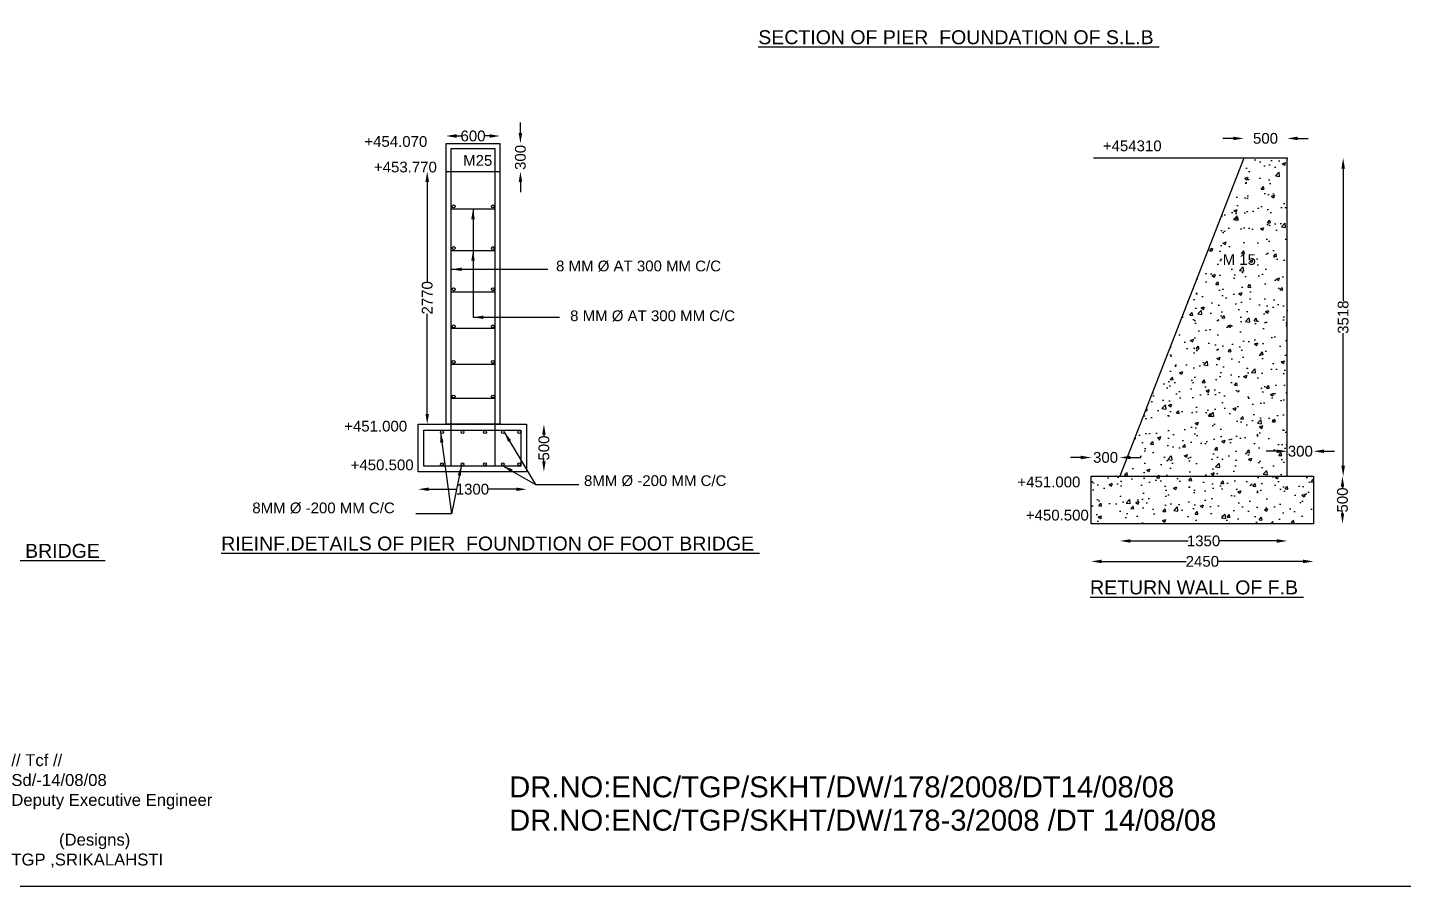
# Model space of a CAD drawing. Header units: millimetres. Extents: x 1624337 to 2150848, y 45237321 to 45570368.
# Drawn here: x 1800515 to 2031247, y 45237321 to 45381379 of the extents above; entities that cross this region are included whole.
import ezdxf

# ---------------------------------------------------------------- set-up
doc = ezdxf.new("R2010")
doc.units = ezdxf.units.MM
doc.header["$MEASUREMENT"] = 0
for name, color, linetype in [('DIMENSIONS', 7, 'Continuous'), ('DRAWING', 2, 'Continuous'), ('TEXT', 7, 'Continuous')]:
    doc.layers.add(name, color=color, linetype=linetype)
doc.styles.get("Standard").update_dxf_attribs({"font": 'arial.ttf', "height": 1800})
doc.dimstyles.get("Standard").update_dxf_attribs({"dimtxt": 1800, "dimasz": 1750, "dimexe": 0.18, "dimexo": 0.0625, "dimgap": 0.09, "dimtad": 0, "dimdec": 0, "dimzin": 0, "dimdsep": 46, "dimtxsty": 'Standard', "dimcen": 0.09, "dimse1": 1, "dimse2": 1, "dimadec": 0, "dimazin": 0, "dimtfac": 1, "dimtdec": 0, "dimtofl": 0, "dimtmove": 0, "dimatfit": 3, "dimfxl": 1, "dimtolj": 1, "dimtzin": 0, "dimarcsym": 0})
pattern_1 = [(50, (0, 0), (5379.45137, -470.641), [562.5, -6187.5]), (355, (0, 0), (-1040.635, 5641.441), [450, -4950]), (100.4514, (448.3, -39), (4338.82036, 5170.79657), [478.0514, -5258.56584]), (46.1842, (0, 1500), (8004.3079, -1241.3926), [843.75, -9281.25]), (96.6356, (667, 1396.6), (7009.9703, 7305.884), [717.0772, -7887.8475]), (351.1842, (0, 1500), (7009.9646, 7305.8895), [675, -7425]), (21, (750, 1125), (4476.8029, -3019.6417), [562.5, -6187.5]), (326, (750, 1125), (1824.865, 5438.62534), [450, -4950]), (71.4514, (1123, 873.4), (6301.6697, 2418.9787), [478.0514, -5258.56584]), (37.5, (0, 0), (91.198915, 2496.7039), [0, -4890, 0, -5025, 0, -4968.75]), (7.5, (0, 0), (1973.02153, 2958.08784), [0, -2865, 0, -4777.5, 0, -1893.75]), (327.5, (-1672.5, 0), (4003.66827, -169.16154), [0, -1875, 0, -5850, 0, -7762.5]), (317.5, (-2422.5, 0), (4373.89627, 750.78737), [0, -2437.5, 0, -3885, 0, -5512.5])]

# ---------------------------------------------------------------- blocks, each defined once
blk = doc.blocks.new('*D119')
at = {"layer": 'Defpoints', "color": 0, "transparency": 16777216}
for p in [(1870702, 45361942), (1879739, 45363187), (1879739, 45361942)]:
    blk.add_point(p, dxfattribs=at)
at = {"layer": 'TEXT', "color": 0, "lineweight": -2, "transparency": 16777216}
for p, q in [((1872452, 45363187), (1873230, 45363187)), ((1877989, 45363187), (1877211, 45363187))]:
    blk.add_line(p, q, dxfattribs=at)
at = {"layer": 'TEXT', "color": 0, "transparency": 16777216}
for points in [[(1872452, 45363479), (1872452, 45362895), (1870702, 45363187)], [(1877989, 45363479), (1877989, 45362895), (1879739, 45363187)]]:
    blk.add_solid(points, dxfattribs=at)
at = {"layer": 'TEXT', "color": 0, "transparency": 16777216, "insert": (1875220, 45363187), "char_height": 1800, "attachment_point": 5}
blk.add_mtext('\\A1;600', dxfattribs=at)
blk = doc.blocks.new('*D120')
at = {"layer": 'Defpoints', "color": 0, "transparency": 16777216}
for p in [(1879739, 45361942), (1883168, 45361942), (1879739, 45357248)]:
    blk.add_point(p, dxfattribs=at)
at = {"layer": 'TEXT', "color": 0, "lineweight": -2, "transparency": 16777216}
for p, q in [((1883168, 45363692), (1883168, 45365442)), ((1883168, 45355498), (1883168, 45353748))]:
    blk.add_line(p, q, dxfattribs=at)
at = {"layer": 'TEXT', "color": 0, "transparency": 16777216}
for points in [[(1882877, 45363692), (1883460, 45363692), (1883168, 45361942)], [(1882877, 45355498), (1883460, 45355498), (1883168, 45357248)]]:
    blk.add_solid(points, dxfattribs=at)
at = {"layer": 'TEXT', "color": 0, "transparency": 16777216, "insert": (1883168, 45359595), "char_height": 1800, "attachment_point": 5, "rotation": 90}
blk.add_mtext('\\A1;300', dxfattribs=at)
blk = doc.blocks.new('*D121')
at = {"layer": 'Defpoints', "color": 0, "transparency": 16777216}
for p in [(1870702, 45357248), (1867541, 45314837), (1870702, 45314837)]:
    blk.add_point(p, dxfattribs=at)
at = {"layer": 'TEXT', "color": 0, "lineweight": -2, "transparency": 16777216}
for p, q in [((1867541, 45355498), (1867541, 45338742)), ((1867541, 45316587), (1867541, 45333342))]:
    blk.add_line(p, q, dxfattribs=at)
at = {"layer": 'TEXT', "color": 0, "transparency": 16777216}
for points in [[(1867249, 45355498), (1867832, 45355498), (1867541, 45357248)], [(1867249, 45316587), (1867832, 45316587), (1867541, 45314837)]]:
    blk.add_solid(points, dxfattribs=at)
at = {"layer": 'TEXT', "color": 0, "transparency": 16777216, "insert": (1867541, 45336042), "char_height": 1800, "attachment_point": 5, "rotation": 90}
blk.add_mtext('\\A1;2770', dxfattribs=at)
blk = doc.blocks.new('*D122')
at = {"layer": 'Defpoints', "color": 0, "transparency": 16777216}
for p in [(1884212, 45314837), (1887110, 45314837), (1884212, 45306870)]:
    blk.add_point(p, dxfattribs=at)
at = {"layer": 'TEXT', "color": 0, "lineweight": -2, "transparency": 16777216}
for p, q in [((1887110, 45313087), (1887110, 45312839)), ((1887110, 45308620), (1887110, 45308868))]:
    blk.add_line(p, q, dxfattribs=at)
at = {"layer": 'TEXT', "color": 0, "transparency": 16777216}
for points in [[(1886818, 45313087), (1887401, 45313087), (1887110, 45314837)], [(1886818, 45308620), (1887401, 45308620), (1887110, 45306870)]]:
    blk.add_solid(points, dxfattribs=at)
at = {"layer": 'TEXT', "color": 0, "transparency": 16777216, "insert": (1887110, 45310853), "char_height": 1800, "attachment_point": 5, "rotation": 90}
blk.add_mtext('\\A1;500', dxfattribs=at)
blk = doc.blocks.new('*D123')
at = {"layer": 'Defpoints', "color": 0, "transparency": 16777216}
for p in [(1866034, 45306870), (1884212, 45306870), (1884212, 45303941)]:
    blk.add_point(p, dxfattribs=at)
at = {"layer": 'TEXT', "color": 0, "lineweight": -2, "transparency": 16777216}
for p, q in [((1867784, 45303941), (1872523, 45303941)), ((1882462, 45303941), (1877723, 45303941))]:
    blk.add_line(p, q, dxfattribs=at)
at = {"layer": 'TEXT', "color": 0, "transparency": 16777216}
for points in [[(1867784, 45304233), (1867784, 45303649), (1866034, 45303941)], [(1882462, 45304233), (1882462, 45303649), (1884212, 45303941)]]:
    blk.add_solid(points, dxfattribs=at)
at = {"layer": 'TEXT', "color": 0, "transparency": 16777216, "insert": (1875123, 45303941), "char_height": 1800, "attachment_point": 5}
blk.add_mtext('\\A1;1300', dxfattribs=at)
blk = doc.blocks.new('*D124')
at = {"layer": 'Defpoints', "color": 0, "transparency": 16777216}
for p in [(2011746, 45362780), (2004468, 45359482), (2011746, 45359482)]:
    blk.add_point(p, dxfattribs=at)
at = {"layer": 'TEXT', "color": 0, "lineweight": -2, "transparency": 16777216}
for p, q in [((2002718, 45362780), (2000968, 45362780)), ((2013496, 45362780), (2015246, 45362780))]:
    blk.add_line(p, q, dxfattribs=at)
at = {"layer": 'TEXT', "color": 0, "transparency": 16777216}
for points in [[(2002718, 45363072), (2002718, 45362489), (2004468, 45362780)], [(2013496, 45363072), (2013496, 45362489), (2011746, 45362780)]]:
    blk.add_solid(points, dxfattribs=at)
at = {"layer": 'TEXT', "color": 0, "transparency": 16777216, "insert": (2008107, 45362780), "char_height": 1800, "attachment_point": 5}
blk.add_mtext('\\A1;500', dxfattribs=at)
blk = doc.blocks.new('*D125')
at = {"layer": 'Defpoints', "color": 0, "transparency": 16777216}
for p in [(2011746, 45359482), (2011746, 45306119), (2021133, 45306119)]:
    blk.add_point(p, dxfattribs=at)
at = {"layer": 'TEXT', "color": 0, "lineweight": -2, "transparency": 16777216}
for p, q in [((2021133, 45357732), (2021133, 45335490)), ((2021133, 45307869), (2021133, 45330112))]:
    blk.add_line(p, q, dxfattribs=at)
at = {"layer": 'TEXT', "color": 0, "transparency": 16777216}
for points in [[(2020841, 45357732), (2021424, 45357732), (2021133, 45359482)], [(2020841, 45307869), (2021424, 45307869), (2021133, 45306119)]]:
    blk.add_solid(points, dxfattribs=at)
at = {"layer": 'TEXT', "color": 0, "transparency": 16777216, "insert": (2021133, 45332801), "char_height": 1800, "attachment_point": 5, "rotation": 90}
blk.add_mtext('\\A1;3518', dxfattribs=at)
blk = doc.blocks.new('*D126')
at = {"layer": 'Defpoints', "color": 0, "transparency": 16777216}
for p in [(2016155, 45310311), (2011746, 45306119), (2016155, 45306119)]:
    blk.add_point(p, dxfattribs=at)
at = {"layer": 'TEXT', "color": 0, "lineweight": -2, "transparency": 16777216}
for p, q in [((2009996, 45310311), (2008246, 45310311)), ((2017905, 45310311), (2019655, 45310311))]:
    blk.add_line(p, q, dxfattribs=at)
at = {"layer": 'TEXT', "color": 0, "transparency": 16777216}
for points in [[(2009996, 45310603), (2009996, 45310019), (2011746, 45310311)], [(2017905, 45310603), (2017905, 45310019), (2016155, 45310311)]]:
    blk.add_solid(points, dxfattribs=at)
at = {"layer": 'TEXT', "color": 0, "transparency": 16777216, "insert": (2013950, 45310311), "char_height": 1800, "attachment_point": 5}
blk.add_mtext('\\A1;300', dxfattribs=at)
blk = doc.blocks.new('*D127')
at = {"layer": 'Defpoints', "color": 0, "transparency": 16777216}
for p in [(2016155, 45306119), (2016155, 45298150), (2021021, 45298150)]:
    blk.add_point(p, dxfattribs=at)
at = {"layer": 'TEXT', "color": 0, "lineweight": -2, "transparency": 16777216}
for p, q in [((2021021, 45304369), (2021021, 45304120)), ((2021021, 45299900), (2021021, 45300149))]:
    blk.add_line(p, q, dxfattribs=at)
at = {"layer": 'TEXT', "color": 0, "transparency": 16777216}
for points in [[(2020730, 45304369), (2021313, 45304369), (2021021, 45306119)], [(2020730, 45299900), (2021313, 45299900), (2021021, 45298150)]]:
    blk.add_solid(points, dxfattribs=at)
at = {"layer": 'TEXT', "color": 0, "transparency": 16777216, "insert": (2021021, 45302135), "char_height": 1800, "attachment_point": 5, "rotation": 90}
blk.add_mtext('\\A1;500', dxfattribs=at)
blk = doc.blocks.new('*D128')
at = {"layer": 'Defpoints', "color": 0, "transparency": 16777216}
for p in [(1983692, 45309269), (1978892, 45306119), (1983692, 45306119)]:
    blk.add_point(p, dxfattribs=at)
at = {"layer": 'TEXT', "color": 0, "lineweight": -2, "transparency": 16777216}
for p, q in [((1977142, 45309269), (1975392, 45309269)), ((1985442, 45309269), (1987192, 45309269))]:
    blk.add_line(p, q, dxfattribs=at)
at = {"layer": 'TEXT', "color": 0, "transparency": 16777216}
for points in [[(1977142, 45309561), (1977142, 45308977), (1978892, 45309269)], [(1985442, 45309561), (1985442, 45308977), (1983692, 45309269)]]:
    blk.add_solid(points, dxfattribs=at)
at = {"layer": 'TEXT', "color": 0, "transparency": 16777216, "insert": (1981292, 45309269), "char_height": 1800, "attachment_point": 5}
blk.add_mtext('\\A1;300', dxfattribs=at)
blk = doc.blocks.new('*D129')
at = {"layer": 'Defpoints', "color": 0, "transparency": 16777216}
for p in [(1983692, 45306119), (2011746, 45306119), (2011746, 45295272)]:
    blk.add_point(p, dxfattribs=at)
at = {"layer": 'TEXT', "color": 0, "lineweight": -2, "transparency": 16777216}
for p, q in [((1985442, 45295272), (1995119, 45295272)), ((2009996, 45295272), (2000319, 45295272))]:
    blk.add_line(p, q, dxfattribs=at)
at = {"layer": 'TEXT', "color": 0, "transparency": 16777216}
for points in [[(1985442, 45295563), (1985442, 45294980), (1983692, 45295272)], [(2009996, 45295563), (2009996, 45294980), (2011746, 45295272)]]:
    blk.add_solid(points, dxfattribs=at)
at = {"layer": 'TEXT', "color": 0, "transparency": 16777216, "insert": (1997719, 45295272), "char_height": 1800, "attachment_point": 5}
blk.add_mtext('\\A1;1350', dxfattribs=at)
blk = doc.blocks.new('*D130')
at = {"layer": 'Defpoints', "color": 0, "transparency": 16777216}
for p in [(1978892, 45298150), (2016155, 45298150), (2016155, 45291838)]:
    blk.add_point(p, dxfattribs=at)
at = {"layer": 'TEXT', "color": 0, "lineweight": -2, "transparency": 16777216}
for p, q in [((1980642, 45291838), (1994823, 45291838)), ((2014405, 45291838), (2000223, 45291838))]:
    blk.add_line(p, q, dxfattribs=at)
at = {"layer": 'TEXT', "color": 0, "transparency": 16777216}
for points in [[(1980642, 45292129), (1980642, 45291546), (1978892, 45291838)], [(2014405, 45292129), (2014405, 45291546), (2016155, 45291838)]]:
    blk.add_solid(points, dxfattribs=at)
at = {"layer": 'TEXT', "color": 0, "transparency": 16777216, "insert": (1997523, 45291838), "char_height": 1800, "attachment_point": 5}
blk.add_mtext('\\A1;2450', dxfattribs=at)

msp = doc.modelspace()

# ---------------------------------------------------------------- hatches: boundary and pattern name
at = {"layer": 'DRAWING'}
h = msp.add_hatch(dxfattribs=at)
h.set_pattern_fill('AR-CONC', color=0, scale=750, style=0)
h.set_pattern_definition(pattern_1)
h.paths.add_polyline_path([(2011745.9, 45359482.4), (2004468, 45359482.4), (1983692.2, 45306119.3), (2011745.9, 45306119.3)])
h.paths.add_polyline_path([(2000459.8, 45341075.2), (2006969.1, 45341075.2), (2006969.1, 45343832.3), (2000459.8, 45343832.3)], flags=24)
h = msp.add_hatch(dxfattribs=at)
h.set_pattern_fill('AR-CONC', color=0, scale=750, style=0)
h.set_pattern_definition(pattern_1)
h.paths.add_polyline_path([(2016154.5, 45306119.3), (1978891.9, 45306119.3), (1978891.9, 45298150.2), (2016154.5, 45298150.2)])

# ---------------------------------------------------------------- linework, layer by layer
at = {"layer": 'DRAWING', "color": 0}
for points in [[(1624337.2, 45570367.6), (2150848.4, 45570367.6), (2150848.4, 45237321.2), (1624337.2, 45237321.2)], [(1870701.6, 45361941.9), (1879739, 45361941.9), (1879739, 45314836.7), (1870701.6, 45314836.7)], [(1866034, 45314836.7), (1884211.5, 45314836.7), (1884211.5, 45306869.8), (1866034, 45306869.8)], [(1866996.7, 45313874), (1883248.8, 45313874), (1883248.8, 45307832.5), (1866996.7, 45307832.5)], [(1978891.9, 45306119.3), (2016154.5, 45306119.3), (2016154.5, 45298150.2), (1978891.9, 45298150.2)]]:
    msp.add_lwpolyline(points, close=True, dxfattribs=at)
for points in [[(1871578.7, 45307832.5), (1871578.7, 45361064.8), (1878861.9, 45361064.8), (1878861.9, 45307832.5)], [(2011745.9, 45306119.3), (2011745.9, 45359482.4), (1979278, 45359482.4)], [(2004468, 45359482.4), (1983692.2, 45306119.3)], [(1870701.6, 45357247.8), (1879739, 45357247.8)], [(1871578.7, 45350985), (1878861.9, 45350985)], [(1871578.7, 45344000.3), (1878861.9, 45344000.3)], [(1871578.7, 45337032.5), (1878861.9, 45337032.5)], [(1871578.7, 45330950.5), (1878861.9, 45330950.5)], [(1871578.7, 45324900.9), (1878861.9, 45324900.9)], [(1871578.7, 45319228.7), (1878861.9, 45319228.7)]]:
    msp.add_lwpolyline(points, dxfattribs=at)
for centre in [(1871974.2, 45351371.1), (1878559.5, 45351371.1), (1871974.2, 45344384.8), (1878559.5, 45344384.8), (1871974.2, 45337477.7), (1878559.5, 45337477.7), (1871974.2, 45331249.3), (1878559.5, 45331249.3), (1871974.2, 45325290.5), (1878559.5, 45325290.5), (1871974.2, 45319490.5), (1878559.5, 45319490.5), (1870004.7, 45313541.2), (1873450.1, 45313541.2), (1877220.5, 45313541.2), (1880210.9, 45313541.2), (1882957.4, 45313541.2), (1870004.7, 45308138.5), (1873450.1, 45308138.5), (1877220.5, 45308138.5), (1880210.9, 45308138.5), (1882957.4, 45308138.5)]:
    msp.add_circle(centre, 242.9, dxfattribs=at)

# ---------------------------------------------------------------- texts
at = {"layer": 'DIMENSIONS', "color": 0}
msp.add_text('M25', height=1800, dxfattribs=at).set_placement((1873562.4, 45358185))
at = {"layer": 'TEXT', "color": 0}
for s, height, p in [('%%USECTION OF PIER  FOUNDATION OF S.L.B ', 2340.059, (1923057.7, 45378581.8)), ('+454.070', 1800, (1856995, 45361362.5)), ('+454310', 1800, (1980828.4, 45360638.4)), ('+453.770', 1800, (1858602.6, 45357080.3)), ('8 MM Ø AT 300 MM C/C', 1800, (1889147.6, 45340486.4)), ('M 15', 1800, (2000919.3, 45341565.4)), ('8 MM Ø AT 300 MM C/C ', 1800, (1891505.5, 45332136)), ('+451.000', 1800, (1853618.1, 45313622.2)), ('+450.500', 1800, (1854701.6, 45307128.5)), ('8MM Ø -200 MM C/C', 1800, (1893827.3, 45304482.9)), ('+451.000', 1800, (1966511.1, 45304266.9)), ('8MM Ø -200 MM C/C', 1800, (1838208.7, 45299913.3)), ('+450.500', 1800, (1967922.5, 45298701.8)), ('%%URIEINF.DETAILS OF PIER  FOUNDTION OF FOOT BRIDGE ', 2340.059, (1832992.7, 45293668.1)), ('%%USECTION OF PIER & FOUNDTION OF FOOT BRIDGE ', 2340.059, (1731829.7, 45292438.2)), ('%%URETURN WALL OF F.B ', 2340.059, (1978693.6, 45286310.2)), ('DR.NO:ENC/TGP/SKHT/DW/178/2008/DT14/08/08', 3503.921, (1881288.3, 45252276.9)), ('DR.NO:ENC/TGP/SKHT/DW/178-3/2008 /DT 14/08/08', 3503.921, (1881279.9, 45246688.4))]:
    msp.add_text(s, height=height, dxfattribs=at).set_placement(p)
at = {"layer": 'TEXT', "color": 0, "insert": (1797801.6, 45259510.9), "char_height": 2000, "width": 35798.406, "attachment_point": 1}
msp.add_mtext('// Tcf // \\PSd/-14/08/08 \\PDeputy Executive Engineer  ^I^I^I(Designs) \\PTGP ,SRIKALAHSTI ', dxfattribs=at)

# ---------------------------------------------------------------- dimensions: what is measured, and where the dimension line sits
at = {"layer": 'TEXT', "color": 0}
for base, p1, p2, text, picture, middle in [((1879739, 45363186.9), (1870701.6, 45361941.9), (1879739, 45361941.9), '600', '*D119', (1875220.3, 45363186.9)), ((2011745.9, 45362780.3), (2004468, 45359482.4), (2011745.9, 45359482.4), '500', '*D124', (2008107, 45362780.3)), ((2016154.5, 45310311), (2011745.9, 45306119.3), (2016154.5, 45306119.3), '300', '*D126', (2013950.2, 45310311)), ((1983692.2, 45309269.1), (1978891.9, 45306119.3), (1983692.2, 45306119.3), '300', '*D128', (1981292.1, 45309269.1)), ((1884211.5, 45303941.1), (1866034, 45306869.8), (1884211.5, 45306869.8), '1300', '*D123', (1875122.8, 45303941.1)), ((2011745.9, 45295271.6), (1983692.2, 45306119.3), (2011745.9, 45306119.3), '1350', '*D129', (1997719, 45295271.6)), ((2016154.5, 45291837.7), (1978891.9, 45298150.2), (2016154.5, 45298150.2), '2450', '*D130', (1997523.2, 45291837.7))]:
    dim = msp.add_linear_dim(base=base, p1=p1, p2=p2, text=text, dimstyle='Standard', dxfattribs=at)
    dim.commit()
    dim.dimension.update_dxf_attribs({"geometry": picture, "text_midpoint": middle})
for base, p1, p2, text, picture, middle in [((1883168.2, 45361941.9), (1879739, 45357247.8), (1879739, 45361941.9), '300', '*D120', (1883168.2, 45359594.8)), ((2021132.6, 45306119.3), (2011745.9, 45359482.4), (2011745.9, 45306119.3), '3518', '*D125', (2021132.6, 45332800.8)), ((1867540.8, 45314836.7), (1870701.6, 45357247.8), (1870701.6, 45314836.7), '2770', '*D121', (1867540.8, 45336042.2)), ((1887109.7, 45314836.7), (1884211.5, 45306869.8), (1884211.5, 45314836.7), '500', '*D122', (1887109.7, 45310853.2)), ((2021021.3, 45298150.2), (2016154.5, 45306119.3), (2016154.5, 45298150.2), '500', '*D127', (2021021.3, 45302134.7))]:
    dim = msp.add_linear_dim(base=base, p1=p1, p2=p2, angle=90, text=text, dimstyle='Standard', dxfattribs=at)
    dim.commit()
    dim.dimension.update_dxf_attribs({"geometry": picture, "text_midpoint": middle})

# ---------------------------------------------------------------- leaders
at = {"layer": 'DIMENSIONS', "color": 0}
for points in [[(1875220.3, 45350985), (1875220.3, 45344000.3)], [(1875220.3, 45344000.3), (1875220.3, 45332778.9)], [(1871578.7, 45340826.4), (1887743.6, 45340826.4)], [(1875220.3, 45332778.9), (1889703, 45332778.9)], [(1869761.7, 45313541.2), (1871583.7, 45299820.1), (1865639.7, 45299820.1)], [(1880453.8, 45313541.2), (1885702.9, 45304719.5), (1892979.4, 45304719.5)], [(1873283.8, 45307961.4), (1871583.7, 45299820.1)], [(1880210.9, 45307895.6), (1885702.9, 45304719.5)]]:
    msp.add_leader(points, dimstyle='Standard', override={"dimgap": 0.09, "dimtad": 0}, dxfattribs=at)

doc.saveas('drawing.dxf')
